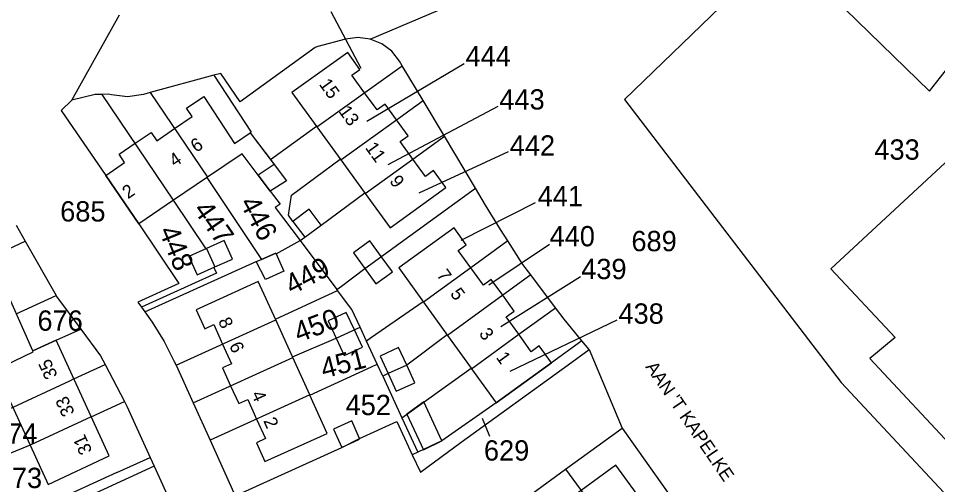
# Model space of a CAD drawing. Extents: x 191922 to 199923, y 328959 to 333350.
# Drawn here: x 196152.8 to 196274.9, y 330897.9 to 330959.9 of the extents above; entities that cross this region are included whole.
import ezdxf

# ---------------------------------------------------------------- set-up
doc = ezdxf.new("R2010")
doc.units = 0
for name, color, linetype in [('bouwvlak', 7, 'Continuous'), ('enkelbestemming', 7, 'Continuous'), ('Level 14', 7, 'Continuous'), ('Level 6', 7, 'Continuous'), ('maatvoering - maximum aantal wooneenheden', 7, 'Continuous'), ('Maatvoering_symbolen', 7, 'Continuous'), ('recreatiewoning', 7, 'Continuous')]:
    doc.layers.add(name, color=color, linetype=linetype)

msp = doc.modelspace()

# ---------------------------------------------------------------- linework, layer by layer
at = {"layer": 'bouwvlak'}
for p, q in [((196194.27, 330960.81), (196198.28, 330953.28)), ((196211.99, 330953.84), (196199.08, 330946.16)), ((196216.49, 330948.19), (196201.85, 330940.42)), ((196217.83, 330942.15), (196205.99, 330936.67)), ((196221.42, 330935.36), (196211.54, 330930.34)), ((196223.32, 330929.81), (196215.3, 330924.4)), ((196227.44, 330925.51), (196216.88, 330918.86)), ((196232.28, 330919.77), (196218.06, 330912.92)), ((196215.43, 330904.29), (196214.43, 330906.67))]:
    msp.add_line(p, q, dxfattribs=at)
at = {"layer": 'Level 6'}
for p, q in [((196273.85, 330950.22), (196254.13, 330969.41)), ((196199.53, 330957.13), (196221.88, 330966.65)), ((196233.31, 330949.09), (196248.77, 330964.05)), ((196159.86, 330949), (196166.19, 330960.36)), ((196196.25, 330957.13), (196192.56, 330956.16)), ((196197.89, 330957.34), (196196.25, 330957.13)), ((196199.53, 330957.13), (196197.89, 330957.34)), ((196201.07, 330956.5), (196199.53, 330957.13)), ((196273.85, 330950.22), (196279.57, 330957.57)), ((196192.19, 330956.02), (196182.24, 330948.8)), ((196192.56, 330956.16), (196192.19, 330956.02)), ((196202.39, 330955.51), (196201.07, 330956.5)), ((196203.41, 330954.21), (196202.39, 330955.51)), ((196192.42, 330945.47), (196203.78, 330953.6)), ((196203.78, 330953.6), (196203.41, 330954.21)), ((196206.54, 330948.98), (196203.78, 330953.6)), ((196178.75, 330952.33), (196170.25, 330950.02)), ((196179.66, 330952.57), (196178.75, 330952.33)), ((196178.75, 330952.33), (196183.71, 330944.75)), ((196182.24, 330948.8), (196179.66, 330952.57)), ((196162.94, 330949.77), (196159.86, 330949)), ((196163.88, 330949.79), (196162.94, 330949.77)), ((196164.72, 330949.8), (196163.88, 330949.79)), ((196173.39, 330935.73), (196163.88, 330949.79)), ((196165.12, 330949.73), (196164.72, 330949.8)), ((196169.38, 330949.78), (196167.25, 330949.48)), ((196170.25, 330950.02), (196169.38, 330949.78)), ((196170.25, 330950.02), (196177.9, 330938.79)), ((196159.86, 330949), (196158.45, 330947.65)), ((196167.25, 330949.48), (196165.12, 330949.73)), ((196203.03, 330946.38), (196206.54, 330948.98)), ((196209.38, 330944.22), (196206.54, 330948.98)), ((196233.31, 330949.09), (196262.09, 330911.48)), ((196158.45, 330947.65), (196164.37, 330939)), ((196195.63, 330941.06), (196203.03, 330946.38)), ((196186.27, 330941.11), (196192.36, 330945.56)), ((196192.36, 330945.56), (196192.42, 330945.47)), ((196183.71, 330944.75), (196183.57, 330944.66)), ((196183.57, 330944.66), (196186.27, 330941.11)), ((196205.18, 330941.18), (196209.38, 330944.22)), ((196213.52, 330937.3), (196209.38, 330944.22)), ((196189.05, 330936.38), (196195.54, 330941.19)), ((196195.54, 330941.19), (196195.63, 330941.06)), ((196186.76, 330940.46), (196184.62, 330939.06)), ((196186.27, 330941.11), (196186.76, 330940.46)), ((196198.86, 330936.61), (196205.18, 330941.18)), ((196164.37, 330939), (196168.75, 330932.57)), ((196177.9, 330938.79), (196177.82, 330938.74)), ((196184.62, 330939.06), (196186.23, 330936.9)), ((196177.82, 330938.74), (196185.05, 330927.85)), ((196186.23, 330936.9), (196187.54, 330935.2)), ((196188.67, 330933.71), (196189.05, 330936.38)), ((196193, 330932.41), (196198.8, 330936.7)), ((196198.79, 330926.65), (196213.52, 330937.3)), ((196198.8, 330936.7), (196198.86, 330936.61)), ((196214.85, 330935.07), (196213.52, 330937.3)), ((196173.39, 330935.73), (196173.34, 330935.7)), ((196173.34, 330935.7), (196177.68, 330929.26)), ((196187.54, 330935.2), (196186.9, 330934.73)), ((196186.9, 330934.73), (196190.19, 330930.35)), ((196216.81, 330931.82), (196214.85, 330935.07)), ((196189.24, 330932.9), (196188.67, 330933.71)), ((196189.24, 330932.9), (196190.82, 330930.81)), ((196152.46, 330932.4), (196153.67, 330930.26)), ((196168.75, 330932.57), (196174.1, 330924.64)), ((196190.82, 330930.81), (196193, 330932.41)), ((196217.79, 330930.31), (196216.81, 330931.82)), ((196149.11, 330928.13), (196153.67, 330930.26)), ((196153.67, 330930.26), (196157.76, 330923.05)), ((196187.02, 330928.57), (196190.19, 330930.35)), ((196190.19, 330930.35), (196190.82, 330930.81)), ((196190.19, 330930.35), (196195.1, 330923.83)), ((196217.79, 330930.31), (196212.88, 330926.71)), ((196219.82, 330927.15), (196217.79, 330930.31)), ((196177.68, 330929.26), (196177.75, 330929.29)), ((196177.75, 330929.29), (196178.86, 330926.84)), ((196184.35, 330927.55), (196185.05, 330927.85)), ((196186.97, 330928.68), (196185.05, 330927.85)), ((196186.97, 330928.68), (196187.02, 330928.57)), ((196169.58, 330920.85), (196184.35, 330927.55)), ((196178.86, 330926.84), (196178.74, 330926.78)), ((196178.74, 330926.78), (196179.1, 330926.01)), ((196195.71, 330924.29), (196198.79, 330926.65)), ((196212.88, 330926.71), (196206.58, 330922.17)), ((196220.84, 330925.79), (196219.82, 330927.15)), ((196179.1, 330926.01), (196169.1, 330921.5)), ((196220.84, 330925.79), (196217.13, 330923.07)), ((196224.12, 330921.41), (196220.84, 330925.79)), ((196174.1, 330924.64), (196168.62, 330922.17)), ((196195.1, 330923.83), (196195.71, 330924.29)), ((196152.48, 330920.59), (196157.76, 330923.05)), ((196157.76, 330923.05), (196157.84, 330922.92)), ((196157.84, 330922.92), (196161.05, 330918.57)), ((196186.91, 330919.89), (196195.18, 330923.72)), ((196195.18, 330923.72), (196195.1, 330923.83)), ((196197.08, 330921.19), (196195.18, 330923.72)), ((196217.13, 330923.07), (196209.78, 330917.74)), ((196168.62, 330922.17), (196169.1, 330921.5)), ((196206.54, 330922.22), (196199.7, 330917.46)), ((196206.58, 330922.17), (196206.54, 330922.22)), ((196169.1, 330921.5), (196169.58, 330920.85)), ((196169.58, 330920.85), (196170.54, 330919.49)), ((196198.17, 330918.83), (196197.08, 330921.19)), ((196219.25, 330917.88), (196224.12, 330921.41)), ((196225.27, 330919.89), (196224.12, 330921.41)), ((196170.54, 330919.49), (196172.12, 330916.94)), ((196173.71, 330913.76), (196186.95, 330919.79)), ((196186.95, 330919.79), (196186.91, 330919.89)), ((196227.65, 330917.01), (196225.27, 330919.89)), ((196157.78, 330917.09), (196161.05, 330918.57)), ((196161.05, 330918.57), (196163.67, 330915.02)), ((196194.98, 330917.36), (196198.17, 330918.83)), ((196199.02, 330916.98), (196198.17, 330918.83)), ((196172.12, 330916.94), (196173.48, 330914.26)), ((196189.17, 330914.89), (196194.98, 330917.36)), ((196199.7, 330917.46), (196199.02, 330916.98)), ((196200.43, 330913.91), (196199.02, 330916.98)), ((196209.72, 330917.82), (196204.36, 330913.78)), ((196209.78, 330917.74), (196209.72, 330917.82)), ((196212.97, 330913.31), (196219.25, 330917.88)), ((196227.65, 330917.01), (196223.62, 330914.08)), ((196228.6, 330915.87), (196227.65, 330917.01)), ((196225.82, 330913.84), (196228.6, 330915.87)), ((196228.6, 330915.87), (196233.02, 330905.4)), ((196163.67, 330915.02), (196164.28, 330913.87)), ((196175.97, 330908.78), (196189.21, 330914.8)), ((196189.21, 330914.8), (196189.17, 330914.89)), ((196160.14, 330911.94), (196164.28, 330913.87)), ((196164.28, 330913.87), (196166.86, 330908.97)), ((196173.48, 330914.26), (196173.71, 330913.76)), ((196173.71, 330913.76), (196175.97, 330908.78)), ((196191.49, 330909.77), (196199.69, 330913.56)), ((196199.69, 330913.56), (196200.43, 330913.91)), ((196201.18, 330912.3), (196200.43, 330913.91)), ((196204.36, 330913.78), (196201.91, 330912.65)), ((196203.73, 330906.76), (196212.91, 330913.39)), ((196211.62, 330903.52), (196225.82, 330913.84)), ((196212.91, 330913.39), (196212.97, 330913.31)), ((196223.62, 330914.08), (196216.26, 330908.76)), ((196160.14, 330911.94), (196159.55, 330911.67)), ((196201.91, 330912.65), (196201.18, 330912.3)), ((196201.18, 330912.3), (196203.73, 330906.76)), ((196262.09, 330911.48), (196276.38, 330896.18)), ((196191.47, 330909.82), (196178.23, 330903.8)), ((196191.47, 330909.82), (196191.49, 330909.77)), ((196162.45, 330906.92), (196166.86, 330908.97)), ((196166.86, 330908.97), (196167.19, 330908.34)), ((196167.19, 330908.34), (196170.28, 330901.51)), ((196175.97, 330908.78), (196178.23, 330903.8)), ((196216.26, 330908.76), (196209.03, 330903.7)), ((196198.11, 330904.03), (196203.06, 330906.28)), ((196203.06, 330906.28), (196205.09, 330901.85)), ((196203.73, 330906.76), (196205.83, 330902.19)), ((196225.49, 330899.95), (196233.02, 330905.4)), ((196233.02, 330905.4), (196240.71, 330894.5)), ((196178.23, 330903.8), (196181.58, 330896.41)), ((196195.73, 330902.84), (196198.11, 330904.03)), ((196209.03, 330903.7), (196205.83, 330902.19)), ((196206.19, 330899.57), (196211.62, 330903.52)), ((196181.58, 330896.41), (196195.73, 330902.84)), ((196205.83, 330902.19), (196205.09, 330901.85)), ((196165.86, 330899.49), (196170.28, 330901.51)), ((196170.28, 330901.51), (196170.8, 330900.36)), ((196205.09, 330901.85), (196206.19, 330899.57)), ((196170.8, 330900.36), (196174.17, 330892.91)), ((196220.99, 330896.68), (196225.49, 330899.95))]:
    msp.add_line(p, q, dxfattribs=at)
for points in [[(196142.1, 330909.52), (196146.67, 330911.64), (196149.78, 330913.02), (196149.72, 330913.15), (196154.74, 330915.56), (196154.68, 330915.69), (196157.78, 330917.09)], [(196159.55, 330911.67), (196152.02, 330908.15), (196147.02, 330906.07), (196147.11, 330905.88), (196144.32, 330904.68)], [(196162.45, 330906.92), (196154.32, 330903.13), (196146.49, 330899.97)], [(196170.8, 330900.36), (196157.33, 330894.15), (196157.38, 330894.05), (196150.6, 330890.87)], [(196225.49, 330899.95), (196232.78, 330889.99), (196239.08, 330881.14)], [(196165.86, 330899.49), (196156.77, 330895.33), (196156.71, 330895.47), (196153.95, 330894.18)]]:
    msp.add_lwpolyline(points, dxfattribs=at)
at = {"layer": 'recreatiewoning'}
for p, q in [((196196.52, 330955.34), (196189.11, 330950.03)), ((196198.14, 330953.1), (196196.52, 330955.34)), ((196197.08, 330952.33), (196198.14, 330953.1)), ((196198.76, 330950.01), (196197.08, 330952.33)), ((196189.11, 330950.03), (196192.42, 330945.47)), ((196200.43, 330947.71), (196198.76, 330950.01)), ((196175.12, 330947.93), (196177.41, 330949.49)), ((196177.41, 330949.49), (196181.48, 330943.26)), ((196175.87, 330946.84), (196175.12, 330947.93)), ((196201.5, 330948.48), (196200.43, 330947.71)), ((196203.03, 330946.38), (196201.5, 330948.48)), ((196173.51, 330945.23), (196175.87, 330946.84)), ((196204.54, 330944.27), (196203.03, 330946.38)), ((196171.15, 330943.63), (196173.51, 330945.23)), ((196192.42, 330945.47), (196195.63, 330941.06)), ((196168.28, 330943.29), (196170.41, 330944.72)), ((196170.41, 330944.72), (196171.15, 330943.63)), ((196181.48, 330943.26), (196183.57, 330944.66)), ((196183.57, 330944.66), (196186.76, 330940.46)), ((196203.5, 330943.5), (196204.54, 330944.27)), ((196279.85, 330944.33), (196260.73, 330926.59)), ((196166.14, 330941.84), (196168.28, 330943.29)), ((196205.18, 330941.18), (196203.5, 330943.5)), ((196166.85, 330940.73), (196166.14, 330941.84)), ((196182.48, 330941.9), (196177.9, 330938.79)), ((196184.62, 330939.06), (196182.48, 330941.9)), ((196164.37, 330939), (196166.85, 330940.73)), ((196186.76, 330940.46), (196188.4, 330938.31)), ((196195.63, 330941.06), (196198.86, 330936.61)), ((196206.85, 330938.88), (196205.18, 330941.18)), ((196168.75, 330932.57), (196164.37, 330939)), ((196177.9, 330938.79), (196173.39, 330935.73)), ((196186.23, 330936.9), (196184.62, 330939.06)), ((196207.92, 330939.65), (196206.85, 330938.88)), ((196209.55, 330937.41), (196207.92, 330939.65)), ((196188.4, 330938.31), (196186.23, 330936.9)), ((196198.86, 330936.61), (196202.17, 330932.06)), ((196202.17, 330932.06), (196209.55, 330937.41)), ((196173.39, 330935.73), (196168.75, 330932.57)), ((196191.41, 330934.53), (196189.24, 330932.9)), ((196193, 330932.41), (196191.41, 330934.53)), ((196189.24, 330932.9), (196190.82, 330930.81)), ((196190.82, 330930.81), (196193, 330932.41)), ((196210.67, 330932.04), (196203.3, 330926.72)), ((196212.28, 330929.8), (196210.67, 330932.04)), ((196180.1, 330930.34), (196177.75, 330929.29)), ((196181.19, 330927.89), (196180.1, 330930.34)), ((196199.48, 330930.3), (196197.29, 330928.72)), ((196200.98, 330928.23), (196199.48, 330930.3)), ((196177.75, 330929.29), (196175.4, 330928.24)), ((196211.21, 330929.03), (196212.28, 330929.8)), ((196212.88, 330926.71), (196211.21, 330929.03)), ((196175.4, 330928.24), (196176.52, 330925.78)), ((196178.86, 330926.84), (196181.19, 330927.89)), ((196184.35, 330927.55), (196185.05, 330927.85)), ((196185.05, 330927.85), (196186.97, 330928.68)), ((196186.97, 330928.68), (196188.05, 330926.3)), ((196197.29, 330928.72), (196198.79, 330926.65)), ((196202.47, 330926.17), (196200.98, 330928.23)), ((196176.52, 330925.78), (196178.86, 330926.84)), ((196185.58, 330925.19), (196184.35, 330927.55)), ((196198.79, 330926.65), (196200.28, 330924.59)), ((196203.3, 330926.72), (196206.58, 330922.17)), ((196214.55, 330924.41), (196212.88, 330926.71)), ((196260.73, 330926.59), (196269.28, 330917.47)), ((196154.68, 330915.69), (196150.15, 330925.8)), ((196188.05, 330926.3), (196185.58, 330925.19)), ((196200.28, 330924.59), (196202.47, 330926.17)), ((196184.63, 330924.89), (196176.38, 330921.14)), ((196186.95, 330919.79), (196184.63, 330924.89)), ((196215.61, 330925.18), (196214.55, 330924.41)), ((196217.13, 330923.07), (196215.61, 330925.18)), ((196218.65, 330920.98), (196217.13, 330923.07)), ((196206.58, 330922.17), (196209.78, 330917.74)), ((196176.38, 330921.14), (196177.52, 330918.63)), ((196196.34, 330920.8), (196193.91, 330919.68)), ((196197.41, 330918.48), (196196.34, 330920.8)), ((196217.59, 330920.19), (196218.65, 330920.98)), ((196189.21, 330914.8), (196186.95, 330919.79)), ((196193.91, 330919.68), (196194.98, 330917.36)), ((196219.25, 330917.88), (196217.59, 330920.19)), ((196177.52, 330918.63), (196178.71, 330919.17)), ((196178.71, 330919.17), (196179.89, 330916.57)), ((196198.48, 330916.18), (196197.41, 330918.48)), ((196157.78, 330917.09), (196154.68, 330915.69)), ((196164.84, 330901.72), (196157.78, 330917.09)), ((196194.98, 330917.36), (196196.04, 330915.06)), ((196209.78, 330917.74), (196212.91, 330913.39)), ((196220.92, 330915.57), (196219.25, 330917.88)), ((196269.28, 330917.47), (196265.93, 330914.68)), ((196179.89, 330916.57), (196181.07, 330913.96)), ((196196.04, 330915.06), (196198.48, 330916.18)), ((196203.28, 330916.11), (196200.84, 330914.98)), ((196204.36, 330913.78), (196203.28, 330916.11)), ((196221.98, 330916.34), (196220.92, 330915.57)), ((196223.62, 330914.08), (196221.98, 330916.34)), ((196191.47, 330909.82), (196189.21, 330914.8)), ((196200.84, 330914.98), (196201.91, 330912.65)), ((196265.93, 330914.68), (196280, 330899.55)), ((196181.07, 330913.96), (196179.88, 330913.42)), ((196179.88, 330913.42), (196180.96, 330911.05)), ((196205.44, 330911.43), (196204.36, 330913.78)), ((196212.91, 330913.39), (196212.97, 330913.31)), ((196212.97, 330913.31), (196216.26, 330908.76)), ((196216.26, 330908.76), (196223.62, 330914.08)), ((196149.78, 330913.02), (196156.71, 330897.93)), ((196201.91, 330912.65), (196202.95, 330910.32)), ((196180.96, 330911.05), (196182.04, 330908.68)), ((196202.95, 330910.32), (196205.44, 330911.43)), ((196191.49, 330909.77), (196191.47, 330909.82)), ((196193.79, 330904.7), (196191.49, 330909.77)), ((196182.04, 330908.68), (196183.23, 330909.22)), ((196183.23, 330909.22), (196184.41, 330906.61)), ((196206.62, 330908.89), (196204.39, 330907.25)), ((196209.03, 330903.71), (196206.62, 330908.89)), ((196204.39, 330907.25), (196206.61, 330902.52)), ((196184.41, 330906.61), (196185.58, 330904.01)), ((196197.09, 330906.39), (196194.64, 330905.27)), ((196198.11, 330904.03), (196197.09, 330906.39)), ((196185.53, 330900.96), (196193.79, 330904.7)), ((196194.64, 330905.27), (196195.73, 330902.84)), ((196185.58, 330904.01), (196184.39, 330903.47)), ((196184.39, 330903.47), (196185.53, 330900.96)), ((196195.68, 330902.82), (196198.11, 330903.93)), ((196195.73, 330902.84), (196198.11, 330904.03)), ((196206.61, 330902.52), (196209.03, 330903.71)), ((196156.71, 330897.93), (196164.84, 330901.72)), ((196232.15, 330900.5), (196218.49, 330890.5)), ((196237.39, 330893.34), (196232.15, 330900.5))]:
    msp.add_line(p, q, dxfattribs=at)

# ---------------------------------------------------------------- texts
at = {"layer": 'enkelbestemming'}
for s, p in [('444', (196212.18, 330953.51)), ('443', (196216.68, 330947.77)), ('442', (196218.06, 330941.64)), ('433', (196266.52, 330941.1)), ('441', (196221.77, 330934.92)), ('685', (196158.31, 330932.88)), ('440', (196223.35, 330929.58)), ('689', (196234.23, 330928.93)), ('439', (196227.56, 330925.22)), ('438', (196232.51, 330919.29)), ('676', (196155.29, 330918.36)), ('452', (196196.24, 330907.14)), ('674', (196149.27, 330903.34)), ('629', (196214.63, 330901.09)), ('673', (196149.88, 330897.44))]:
    msp.add_text(s, height=2.7, rotation=0, dxfattribs=at).set_placement(p)
at = {"layer": 'Level 14'}
for s, rotation, p in [('446', 298.0691, (196182.1, 330935.37)), ('447', 304.8981, (196175.92, 330934.45)), ('448', 292.1526, (196171.38, 330931.66)), ('449', 28.1132, (196189.11, 330923.07)), ('450', 20.8262, (196190.01, 330916.76)), ('451', 14.6209, (196193.34, 330911.99))]:
    msp.add_text(s, height=2.7, rotation=rotation, dxfattribs=at).set_placement(p)
at = {"layer": 'maatvoering - maximum aantal wooneenheden'}
for s, rotation, p in [('15', 305.9177, (196192.64, 330951.13)), ('13', 305.9642, (196195.24, 330947.53)), ('6', 34.2783, (196176.39, 330941.99)), ('11', 305.9177, (196198.78, 330942.68)), ('4', 34.1512, (196173.54, 330940.06)), ('9', 305.9642, (196202, 330938.25)), ('2', 34.8981, (196167.33, 330935.82)), ('7', 305.7576, (196208.27, 330925.75)), ('5', 305.9642, (196210.07, 330923.27)), ('8', 294.4107, (196179.26, 330919.66)), ('3', 305.6776, (196213.9, 330917.96)), ('6', 294.2826, (196180.73, 330916.41)), ('35', 114.667, (196158.01, 330912.4)), ('1', 305.8376, (196216.17, 330914.8)), ('33', 114.667, (196160.28, 330907.45)), ('4', 294.2826, (196183.68, 330909.93)), ('2', 294.2303, (196185.28, 330906.38)), ('31', 114.667, (196162.61, 330902.37))]:
    msp.add_text(s, height=1.75, rotation=rotation, dxfattribs=at).set_placement(p)
at = {"layer": 'Maatvoering_symbolen'}
msp.add_text("AAN 'T KAPELKE", height=1.75, rotation=304.358, dxfattribs=at).set_placement((196236.03, 330913.55))

doc.saveas('drawing.dxf')
